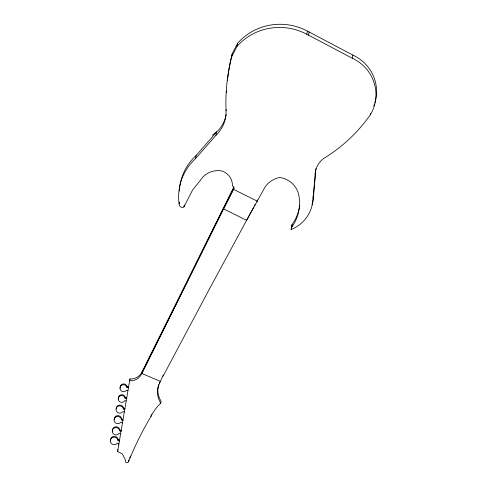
<?xml version="1.0" encoding="UTF-8"?>
<svg xmlns="http://www.w3.org/2000/svg" width="487" height="487" viewBox="0 0 487 487"><rect width="100%" height="100%" fill="white"/><g stroke="black" fill="none" stroke-linecap="round" stroke-linejoin="round"><path stroke-width="0.73" d="M315.96 168.587A22.865 22.323 10.9 0 0 315.594 171.655L313.025 197.972A35.77 34.924 10.9 0 1 291.141 229.517L291.457 227.739A44.323 43.27 10.9 0 0 298.939 195.871A22.481 21.945 10.9 0 0 279.532 177.457A24.447 23.863 10.9 0 0 265.299 186.6L246.599 220.325L223.557 208.868L233.614 189.4L233.937 187.714L141.808 373.462A12.431 12.138 10.9 0 1 129.591 380.822L129.95 378.947A12.431 12.138 10.9 0 0 138.332 376.481L140.177 374.765A12.431 12.138 10.9 0 0 142.174 371.587L233.888 186.923M315.594 171.655L313.634 194.812A35.77 34.924 10.9 0 1 312.003 204.759M158.665 384.602L157.977 387.993A20.941 20.442 10.9 0 0 161.118 401.251L160.759 403.133A47.878 46.746 10.9 0 0 150.958 416.452A335.214 327.27 10.9 0 0 128.538 461.761A1.674 1.631 10.9 0 1 126.297 462.473A1.674 1.631 10.9 0 1 125.549 460.276L122.365 453.902L117.592 451.528L129.95 378.947M291.75 226.352L292.066 224.58A44.323 43.27 10.9 0 0 299.767 205.264M127.131 386.623L128.598 386.873L128.434 387.731L126.961 387.482L127.131 386.623A3.549 3.464 10.9 0 0 122.821 383.999A3.549 3.464 10.9 0 0 120.252 388.23M125.25 397.416L126.766 397.672L126.602 398.524L125.092 398.263L125.25 397.416A3.482 3.403 10.9 0 0 120.94 394.835A3.482 3.403 10.9 0 0 118.548 399.151M123.546 408.234L124.934 408.471L124.769 409.317L123.388 409.08L123.546 408.234A3.701 3.61 10.9 0 0 119.534 405.074A3.701 3.61 10.9 0 0 116.192 408.861M121.58 418.771L123.022 419.727L122.858 420.573L121.464 419.879L121.58 418.771A3.689 3.604 10.9 0 0 117.525 415.648A3.689 3.604 10.9 0 0 114.25 419.496M121.464 419.879L121.628 419.033M119.82 429.887L121.184 430.563L121.02 431.415L119.656 430.733L119.82 429.887A3.732 3.64 10.9 0 0 115.346 426.849A3.732 3.64 10.9 0 0 112.546 431.366M118.152 439.591L119.534 440.278L119.37 441.125L117.988 440.437L118.152 439.591A3.847 3.756 10.9 0 0 113.635 436.382A3.847 3.756 10.9 0 0 110.604 440.912M122.31 420.305L122.474 419.453M118.804 444.406L118.907 443.864L117.355 443.091A3.847 3.756 10.9 0 1 111.225 443.31A3.847 3.756 10.9 0 1 112.625 437.478A3.847 3.756 10.9 0 1 117.988 440.437M117.592 451.528L117.957 449.653M160.473 381.431L141.808 373.462L142.174 371.587M128.538 461.761L128.897 459.886M256.923 201.253L257.635 199.938L257.386 201.222L233.614 189.4A2.703 2.636 10.9 0 0 232.396 185.882A15.152 14.793 10.9 0 0 221.36 170.846A21.02 20.521 10.9 0 0 200.139 180.665L192.627 189.96L183.891 206.981A3.19 3.111 10.9 0 1 179.106 203.937L179.472 202.038M183.891 206.981L184.135 205.715M184.317 206.153L184.561 204.887M179.106 203.937A54.16 52.882 10.9 0 1 195.512 158.64L196.121 155.481L216.654 132.032A33.165 32.379 10.9 0 0 226.181 114.402M150.958 416.452L151.323 414.577M160.759 403.133A20.941 20.442 10.9 0 1 159.566 383.263L159.803 382.009M159.566 383.263L163.261 375.027M195.512 158.64L216.045 135.191L216.654 132.032M216.045 135.191A33.165 32.379 10.9 0 0 226.029 110.811A199.086 194.368 10.9 0 1 231.623 56.869L232.232 53.71L237.644 43.166A56.742 55.396 10.9 0 1 307.382 31.095L352.905 55.104A40.762 39.794 10.9 0 1 374.923 102.696M231.623 56.869L237.035 46.326L237.644 43.166M226.029 110.811L226.272 109.545M237.035 46.326A56.742 55.396 10.9 0 1 306.773 34.254L307.382 31.095M314.986 174.815A22.865 22.323 10.9 0 1 323.228 158.75A160.065 156.272 10.9 0 0 370.394 114.701A40.762 39.794 10.9 0 0 352.296 58.263L308.496 35.107L309.105 31.947M291.141 229.517L292.066 224.58M313.025 197.972L313.634 194.812M352.296 58.263L352.905 55.104M370.394 114.701L370.637 113.434M141.808 373.462L233.863 188.116M163.017 376.281L209.909 288.097L253.715 207.17M254.427 205.855L255.139 204.54M216.697 131.819L212.417 135.228M127.959 390.513L126.407 390.251A3.549 3.464 10.9 0 1 120.831 390.471A3.549 3.464 10.9 0 1 121.902 385.126A3.549 3.464 10.9 0 1 126.961 387.482M126.194 400.923L124.721 400.673A3.482 3.403 10.9 0 1 119.212 401.337A3.482 3.403 10.9 0 1 120.027 395.968A3.482 3.403 10.9 0 1 125.092 398.263M124.325 411.953L122.712 411.673A3.701 3.61 10.9 0 1 116.825 411.752A3.701 3.61 10.9 0 1 118.274 406.182A3.701 3.61 10.9 0 1 123.388 409.08M120.666 433.479L119.169 433.168A3.732 3.64 10.9 0 1 113.215 433.692A3.732 3.64 10.9 0 1 114.36 427.963A3.732 3.64 10.9 0 1 119.656 430.733M306.773 34.254L308.496 35.107M122.456 422.947L120.819 422.132A3.689 3.604 10.9 0 1 114.938 422.375A3.689 3.604 10.9 0 1 116.265 416.775A3.689 3.604 10.9 0 1 121.415 419.617M226.638 92.53A199.086 194.368 10.9 0 1 226.698 91.02M227.502 80.471A199.086 194.368 10.9 0 1 227.66 78.967M227.837 77.47A199.086 194.368 10.9 0 1 232.232 53.71M374.497 104.017A40.762 39.794 10.9 0 1 373.779 105.965M129.688 457.932A335.214 327.27 10.9 0 1 130.492 455.984M179.307 191.068A54.16 52.882 10.9 0 1 179.453 188.986M179.526 188.299A54.16 52.882 10.9 0 1 196.121 155.481"/></g></svg>
